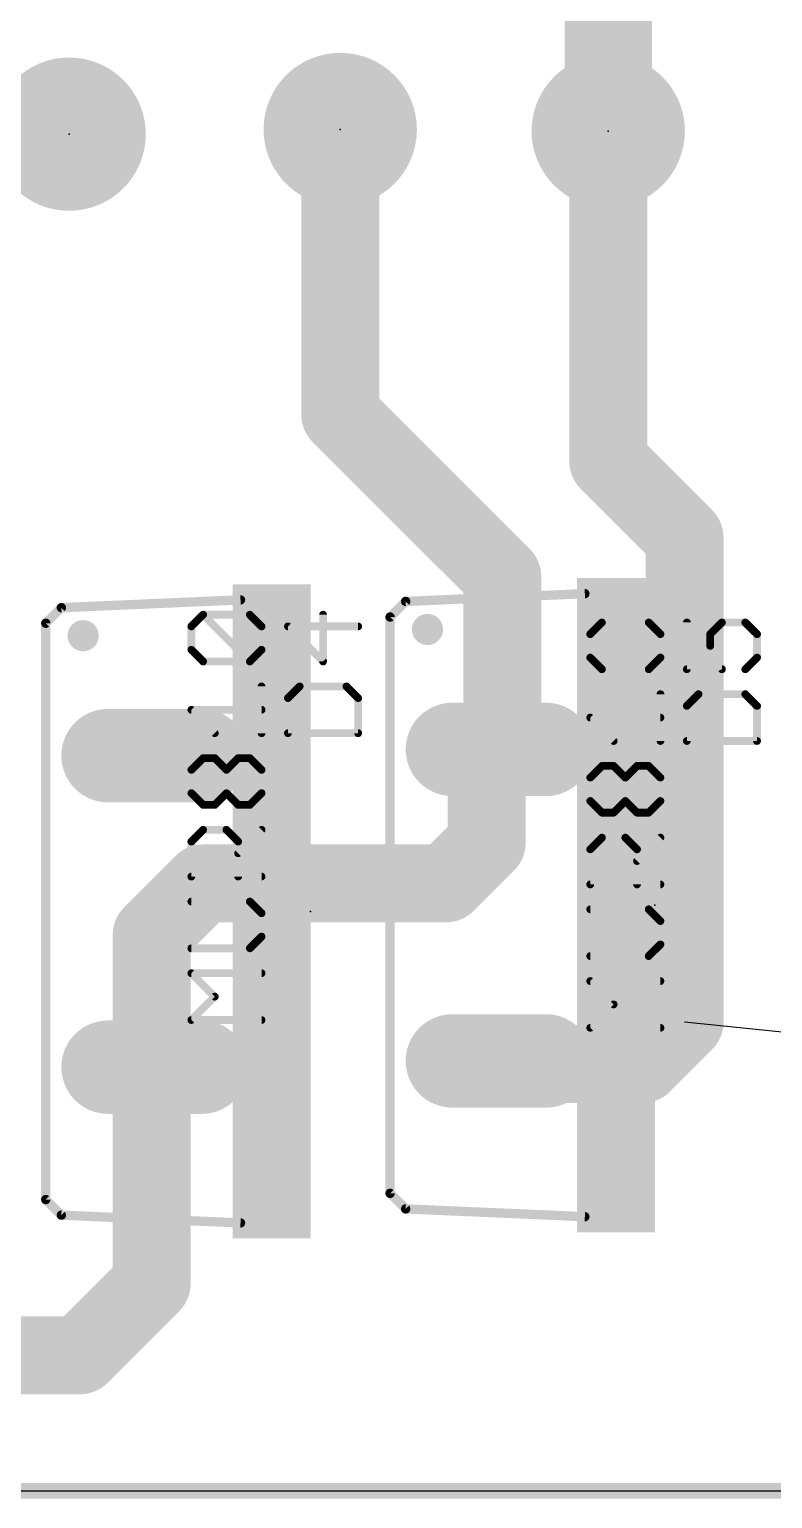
# Model space of a CAD drawing. Extents: x 0 to 165, y 0 to 217.
# Drawn here: x 30.87 to 42.99, y -0.13 to 23.83 of the extents above; entities that cross this region are included whole.
import ezdxf

# ---------------------------------------------------------------- set-up
doc = ezdxf.new("R2010")
doc.units = 0
for name, color, linetype in [('16', 175, 'CONTINUOUS'), ('17', 82, 'CONTINUOUS'), ('19', 53, 'CONTINUOUS'), ('20', 7, 'CONTINUOUS'), ('21', 253, 'CONTINUOUS'), ('23', 7, 'CONTINUOUS'), ('25', 253, 'CONTINUOUS'), ('27', 253, 'CONTINUOUS'), ('51', 253, 'CONTINUOUS')]:
    doc.layers.add(name, color=color, linetype=linetype)

# ---------------------------------------------------------------- blocks, each defined once
blk = doc.blocks.new('RECT')
blk.add_solid([(-0.5, -0.5), (0.5, -0.5), (-0.5, 0.5), (0.5, 0.5)])
blk = doc.blocks.new('LONGP100')
at = {"const_width": 1}
blk.add_lwpolyline([(-0.5, 0), (0.5, 0)], dxfattribs=at)
at = {"const_width": 0.5}
for points in [[(-0.5, 0.25, 1), (-0.5, -0.25)], [(0.5, -0.25, 1), (0.5, 0.25)]]:
    blk.add_lwpolyline(points, format="xyb", dxfattribs=at)
blk = doc.blocks.new('ROUNDP')
at = {"const_width": 0.5}
blk.add_lwpolyline([(0, -0.25, 1), (0, 0.25, 1), (0, -0.25)], format="xyb", dxfattribs=at)

msp = doc.modelspace()

# ---------------------------------------------------------------- linework, layer by layer
at = {"layer": '16'}
for points, const_width in [([(40.3098, 22.1742), (40.3098, 41.148)], 1.4224), ([(35.941, 22.1996), (35.941, 17.5514)], 1.27), ([(40.3098, 22.1742), (40.3098, 16.7894)], 1.27), ([(35.941, 17.5514), (38.5826, 14.9098)], 1.27), ([(40.3098, 16.7894), (41.5544, 15.5448)], 1.27), ([(41.5544, 15.5448), (41.5544, 7.6454)], 1.27), ([(38.5826, 14.9098), (38.5826, 12.1412)], 1.27), ([(38.5318, 12.1412), (38.3286, 12.3444)], 1.27), ([(38.3286, 12.3444), (38.3286, 10.5664)], 1.27), ([(38.5826, 12.1412), (38.5318, 12.0904)], 1.27), ([(38.5318, 12.0904), (38.5318, 12.1412)], 1.27), ([(38.3286, 10.5664), (37.6682, 9.906)], 1.27), ([(33.7058, 9.906), (32.8676, 9.0678)], 1.27), ([(37.6682, 9.906), (33.7058, 9.906)], 1.27), ([(32.8676, 9.0678), (32.8676, 6.9596)], 1.27), ([(41.5544, 7.6454), (40.8686, 6.9596)], 1.27), ([(32.8676, 6.9596), (32.9184, 6.9088)], 1.27), ([(32.8676, 6.858), (32.9184, 6.9088)], 1.27), ([(32.8676, 3.3782), (32.8676, 6.858)], 1.27), ([(38.5826, 6.9596), (38.5318, 7.0104)], 1.27), ([(40.8686, 6.9596), (38.5826, 6.9596)], 1.27), ([(31.6992, 2.2098), (32.8676, 3.3782)], 1.27), ([(28.0162, 2.2098), (31.6992, 2.2098)], 1.27), ([(165.1, 0), (0, 0)], 0.254)]:
    msp.add_lwpolyline(points, dxfattribs=dict(at, const_width=const_width))
for points, const_width in [([(36.2585, 22.1996, 1), (35.6235, 22.1996)], 0.635), ([(40.6273, 22.1742, 1), (39.9923, 22.1742)], 0.635), ([(39.9542, 22.1742, 1), (40.6654, 22.1742)], 0.7112), ([(36.1655, 17.7759, 1), (35.7165, 17.3269)], 0.635), ([(35.6235, 17.5514, 1), (36.2585, 17.5514)], 0.635), ([(40.5343, 17.0139, 1), (40.0853, 16.5649)], 0.635), ([(39.9923, 16.7894, 1), (40.6273, 16.7894)], 0.635), ([(41.8719, 15.5448, 1), (41.2369, 15.5448)], 0.635), ([(41.3299, 15.3203, 1), (41.7789, 15.7693)], 0.635), ([(38.9001, 14.9098, 1), (38.2651, 14.9098)], 0.635), ([(38.3581, 14.6853, 1), (38.8071, 15.1343)], 0.635), ([(38.5531, 12.5689, 1), (38.1041, 12.1199)], 0.635), ([(38.6461, 12.3444, 1), (38.0111, 12.3444)], 0.635), ([(38.8493, 12.1412, 1), (38.2143, 12.1412)], 0.635), ([(38.8071, 11.9167, 1), (38.3581, 12.3657)], 0.635), ([(38.3073, 12.3149, 1), (38.7563, 11.8659)], 0.635), ([(38.2651, 12.1412, 1), (38.9001, 12.1412)], 0.635), ([(38.3073, 11.9167, 1), (38.7563, 12.3657)], 0.635), ([(38.2143, 12.0904, 1), (38.8493, 12.0904)], 0.635), ([(38.5531, 10.3419, 1), (38.1041, 10.7909)], 0.635), ([(38.0111, 10.5664, 1), (38.6461, 10.5664)], 0.635), ([(33.7058, 10.2235, 1), (33.7058, 9.5885)], 0.635), ([(33.9303, 9.6815, 1), (33.4813, 10.1305)], 0.635), ([(37.4437, 10.1305, 1), (37.8927, 9.6815)], 0.635), ([(37.6682, 9.5885, 1), (37.6682, 10.2235)], 0.635), ([(33.1851, 9.0678, 1), (32.5501, 9.0678)], 0.635), ([(32.6431, 9.2923, 1), (33.0921, 8.8433)], 0.635), ([(41.7789, 7.4209, 1), (41.3299, 7.8699)], 0.635), ([(41.2369, 7.6454, 1), (41.8719, 7.6454)], 0.635), ([(33.0921, 7.1841, 1), (32.6431, 6.7351)], 0.635), ([(33.1851, 6.858, 1), (32.5501, 6.858)], 0.635), ([(33.1429, 6.6843, 1), (32.6939, 7.1333)], 0.635), ([(32.6939, 6.6843, 1), (33.1429, 7.1333)], 0.635), ([(38.7563, 7.2349, 1), (38.3073, 6.7859)], 0.635), ([(38.5826, 7.2771, 1), (38.5826, 6.6421)], 0.635), ([(38.3581, 6.7351, 1), (38.8071, 7.1841)], 0.635), ([(40.6441, 7.1841, 1), (41.0931, 6.7351)], 0.635), ([(40.8686, 6.6421, 1), (40.8686, 7.2771)], 0.635), ([(32.6431, 7.0825, 1), (33.0921, 6.6335)], 0.635), ([(32.5501, 6.9596, 1), (33.1851, 6.9596)], 0.635), ([(33.0921, 3.1537, 1), (32.6431, 3.6027)], 0.635), ([(32.5501, 3.3782, 1), (33.1851, 3.3782)], 0.635), ([(31.4747, 2.4343, 1), (31.9237, 1.9853)], 0.635), ([(31.6992, 1.8923, 1), (31.6992, 2.5273)], 0.635)]:
    msp.add_lwpolyline(points, format="xyb", dxfattribs=dict(at, const_width=const_width))
at = {"layer": '19'}
msp.add_line((41.5544, 7.6454), (51.1556, 6.6802), dxfattribs=at)
at = {"layer": '20'}
msp.add_line((0, 0), (165.08, 0), dxfattribs=at)
at = {"layer": '21', "const_width": 0.1524}
for points in [[(37.0078, 14.5034), (39.9288, 14.6304)], [(31.3944, 14.4018), (31.1404, 14.1478)], [(31.3944, 14.4018), (34.3154, 14.5288)], [(37.0078, 14.5034), (36.7538, 14.2494)], [(31.1404, 4.7498), (31.1404, 14.1478)], [(36.7538, 4.8514), (36.7538, 14.2494)], [(31.1404, 4.7498), (31.3944, 4.4958)], [(36.7538, 4.8514), (37.0078, 4.5974)], [(34.3154, 4.3688), (31.3944, 4.4958)], [(39.9288, 4.4704), (37.0078, 4.5974)]]:
    msp.add_lwpolyline(points, dxfattribs=at)
at = {"layer": '21'}
for points, const_width in [([(39.9305, 14.5923, 1), (39.9271, 14.6685)], 0.0762), ([(31.3927, 14.4399, 1), (31.3961, 14.3637)], 0.0762), ([(31.4213, 14.3749, 1), (31.3675, 14.4287)], 0.0762), ([(34.3171, 14.4907, 1), (34.3137, 14.5669)], 0.0762), ([(37.0061, 14.5415, 1), (37.0095, 14.4653)], 0.0762), ([(37.0347, 14.4765, 1), (36.9809, 14.5303)], 0.0762), ([(31.1785, 14.1478, 1), (31.1023, 14.1478)], 0.0762), ([(31.1135, 14.1747, 1), (31.1673, 14.1209)], 0.0762), ([(31.75, 13.8176, 1), (31.75, 14.0716, 1), (31.75, 13.8176)], 0.254), ([(36.7919, 14.2494, 1), (36.7157, 14.2494)], 0.0762), ([(36.7269, 14.2763, 1), (36.7807, 14.2225)], 0.0762), ([(37.3634, 13.9192, 1), (37.3634, 14.1732, 1), (37.3634, 13.9192)], 0.254), ([(31.1673, 4.7767, 1), (31.1135, 4.7229)], 0.0762), ([(36.7157, 4.8514, 1), (36.7919, 4.8514)], 0.0762), ([(36.7807, 4.8783, 1), (36.7269, 4.8245)], 0.0762), ([(31.1023, 4.7498, 1), (31.1785, 4.7498)], 0.0762), ([(31.3961, 4.5339, 1), (31.3927, 4.4577)], 0.0762), ([(31.3675, 4.4689, 1), (31.4213, 4.5227)], 0.0762), ([(37.0095, 4.6355, 1), (37.0061, 4.5593)], 0.0762), ([(36.9809, 4.5705, 1), (37.0347, 4.6243)], 0.0762), ([(34.3137, 4.3307, 1), (34.3171, 4.4069)], 0.0762), ([(39.9271, 4.4323, 1), (39.9305, 4.5085)], 0.0762)]:
    msp.add_lwpolyline(points, format="xyb", dxfattribs=dict(at, const_width=const_width))
at = {"layer": '23'}
for p in [(31.5214, 22.1234), (35.941, 22.1996), (40.3098, 22.1742), (35.4584, 9.4488), (41.0718, 9.5504)]:
    msp.add_point(p, dxfattribs=at)
at = {"layer": '25', "const_width": 0.127}
for points in [[(36.2331, 14.0965), (35.0891, 14.0965)], [(35.0891, 14.0965), (35.6611, 13.5245)], [(35.6611, 13.5245), (35.6611, 14.2872)], [(41.5915, 14.1601), (41.5915, 13.3975)], [(41.9729, 13.9695), (42.1635, 14.1601)], [(42.1635, 14.1601), (42.5448, 14.1601)], [(42.5448, 14.1601), (42.7355, 13.9695)], [(41.9729, 13.7788), (41.9729, 13.9695)], [(42.7355, 13.9695), (42.7355, 13.5882)], [(42.1635, 13.3975), (41.9729, 13.7788)], [(41.5915, 13.3975), (42.1635, 13.3975)], [(42.7355, 13.5882), (42.5448, 13.3975)], [(35.2798, 13.1178), (35.0891, 12.9271)], [(36.0424, 13.1178), (35.2798, 13.1178)], [(36.2331, 12.9271), (36.0424, 13.1178)], [(35.0891, 12.9271), (35.0891, 12.3551)], [(36.2331, 12.3551), (36.2331, 12.9271)], [(41.7822, 12.9908), (41.5915, 12.8001)], [(42.5448, 12.9908), (41.7822, 12.9908)], [(42.7355, 12.8001), (42.5448, 12.9908)], [(41.5915, 12.8001), (41.5915, 12.2281)], [(42.7355, 12.2281), (42.7355, 12.8001)], [(35.0891, 12.3551), (36.2331, 12.3551)], [(41.5915, 12.2281), (42.7355, 12.2281)]]:
    msp.add_lwpolyline(points, dxfattribs=at)
at = {"layer": '25', "const_width": 0.0635}
for points in [[(35.0891, 14.1282, 1), (35.0891, 14.0647)], [(35.1116, 14.1189, 1), (35.0667, 14.074)], [(35.6929, 14.2872, 1), (35.6294, 14.2872)], [(36.2331, 14.0647, 1), (36.2331, 14.1282)], [(41.6233, 14.1601, 1), (41.5598, 14.1601)], [(42.1635, 14.1919, 1), (42.1635, 14.1284)], [(42.186, 14.1377, 1), (42.1411, 14.1826)], [(42.5673, 14.1826, 1), (42.5224, 14.1377)], [(42.5448, 14.1284, 1), (42.5448, 14.1919)], [(42.0046, 13.9695, 1), (41.9411, 13.9695)], [(41.9504, 13.9919, 1), (41.9953, 13.947)], [(42.7673, 13.9695, 1), (42.7037, 13.9695)], [(42.713, 13.947, 1), (42.758, 13.9919)], [(41.9411, 13.7788, 1), (42.0046, 13.7788)], [(42.0012, 13.793, 1), (41.9445, 13.7646)], [(35.6294, 13.5245, 1), (35.6929, 13.5245)], [(35.6387, 13.502, 1), (35.6836, 13.547)], [(41.5915, 13.4293, 1), (41.5915, 13.3658)], [(41.5598, 13.3975, 1), (41.6233, 13.3975)], [(42.1351, 13.3833, 1), (42.1919, 13.4117)], [(42.1635, 13.3658, 1), (42.1635, 13.4293)], [(42.5224, 13.42, 1), (42.5673, 13.375)], [(42.7037, 13.5882, 1), (42.7673, 13.5882)], [(42.758, 13.5657, 1), (42.713, 13.6106)], [(35.2798, 13.1495, 1), (35.2798, 13.086)], [(35.3022, 13.0953, 1), (35.2573, 13.1402)], [(36.0649, 13.1402, 1), (36.02, 13.0953)], [(36.0424, 13.086, 1), (36.0424, 13.1495)], [(35.1209, 12.9271, 1), (35.0574, 12.9271)], [(35.0667, 12.9495, 1), (35.1116, 12.9046)], [(36.2649, 12.9271, 1), (36.2013, 12.9271)], [(36.2106, 12.9046, 1), (36.2556, 12.9495)], [(41.7822, 13.0225, 1), (41.7822, 12.959)], [(41.8046, 12.9683, 1), (41.7597, 13.0132)], [(42.5673, 13.0132, 1), (42.5224, 12.9683)], [(42.5448, 12.959, 1), (42.5448, 13.0225)], [(41.6233, 12.8001, 1), (41.5598, 12.8001)], [(41.5691, 12.8225, 1), (41.614, 12.7776)], [(42.7673, 12.8001, 1), (42.7037, 12.8001)], [(42.713, 12.7776, 1), (42.758, 12.8225)], [(35.0891, 12.3869, 1), (35.0891, 12.3234)], [(35.0574, 12.3551, 1), (35.1209, 12.3551)], [(36.2013, 12.3551, 1), (36.2649, 12.3551)], [(36.2331, 12.3234, 1), (36.2331, 12.3869)], [(41.5915, 12.2599, 1), (41.5915, 12.1964)], [(41.5598, 12.2281, 1), (41.6233, 12.2281)], [(42.7037, 12.2281, 1), (42.7673, 12.2281)], [(42.7355, 12.1964, 1), (42.7355, 12.2599)]]:
    msp.add_lwpolyline(points, format="xyb", dxfattribs=at)
at = {"layer": '27', "const_width": 0.127}
for points in [[(33.5143, 14.0965), (33.705, 14.2871)], [(33.5143, 13.7152), (33.5143, 14.0965)], [(33.705, 14.2871), (34.4676, 14.2871)], [(34.4676, 13.5245), (33.705, 14.2871)], [(34.4676, 14.2871), (34.6583, 14.0965)], [(34.6583, 14.0965), (34.6583, 13.7152)], [(40.0167, 13.9695), (40.2074, 14.1601)], [(40.2074, 14.1601), (40.97, 14.1601)], [(40.97, 13.3975), (40.2074, 14.1601)], [(40.97, 14.1601), (41.1607, 13.9695)], [(40.0167, 13.5882), (40.0167, 13.9695)], [(41.1607, 13.9695), (41.1607, 13.5882)], [(33.705, 13.5245), (33.5143, 13.7152)], [(34.6583, 13.7152), (34.4676, 13.5245)], [(34.4676, 13.5245), (33.705, 13.5245)], [(40.2074, 13.3975), (40.0167, 13.5882)], [(40.97, 13.3975), (40.2074, 13.3975)], [(41.1607, 13.5882), (40.97, 13.3975)], [(34.6583, 12.3551), (34.6583, 13.1177)], [(41.1607, 12.2281), (41.1607, 12.9907)], [(33.8957, 12.3551), (33.5143, 12.7364)], [(33.5143, 12.7364), (34.6583, 12.7364)], [(40.3981, 12.2281), (40.0167, 12.6094)], [(40.0167, 12.6094), (41.1607, 12.6094)], [(33.5143, 11.7577), (33.705, 11.9483)], [(33.705, 11.9483), (33.8957, 11.9483)], [(33.8957, 11.9483), (34.0863, 11.7577)], [(34.0863, 11.7577), (34.277, 11.9483)], [(34.277, 11.9483), (34.4676, 11.9483)], [(34.4676, 11.9483), (34.6583, 11.7577)], [(33.5143, 11.3764), (33.5143, 11.7577)], [(34.0863, 11.3764), (34.0863, 11.7577)], [(34.6583, 11.7577), (34.6583, 11.3764)], [(40.0167, 11.6307), (40.2074, 11.8213)], [(40.2074, 11.8213), (40.3981, 11.8213)], [(40.3981, 11.8213), (40.5887, 11.6307)], [(40.5887, 11.6307), (40.7794, 11.8213)], [(40.7794, 11.8213), (40.97, 11.8213)], [(40.97, 11.8213), (41.1607, 11.6307)], [(40.0167, 11.2494), (40.0167, 11.6307)], [(40.5887, 11.2494), (40.5887, 11.6307)], [(41.1607, 11.6307), (41.1607, 11.2494)], [(33.705, 11.1857), (33.5143, 11.3764)], [(34.0863, 11.3764), (33.8957, 11.1857)], [(34.277, 11.1857), (34.0863, 11.3764)], [(34.6583, 11.3764), (34.4676, 11.1857)], [(40.2074, 11.0587), (40.0167, 11.2494)], [(40.5887, 11.2494), (40.3981, 11.0587)], [(40.7794, 11.0587), (40.5887, 11.2494)], [(41.1607, 11.2494), (40.97, 11.0587)], [(33.8957, 11.1857), (33.705, 11.1857)], [(34.4676, 11.1857), (34.277, 11.1857)], [(40.3981, 11.0587), (40.2074, 11.0587)], [(40.97, 11.0587), (40.7794, 11.0587)], [(33.5143, 10.5883), (33.705, 10.7789)], [(33.705, 10.7789), (34.0863, 10.7789)], [(34.0863, 10.7789), (34.277, 10.5883)], [(34.277, 10.3976), (34.6583, 10.7789)], [(33.5143, 10.0163), (33.5143, 10.5883)], [(34.277, 10.5883), (34.277, 10.0163)], [(40.0167, 10.4613), (40.2074, 10.6519)], [(40.2074, 10.6519), (40.5887, 10.6519)], [(40.5887, 10.6519), (40.7794, 10.4613)], [(40.7794, 10.2706), (41.1607, 10.6519)], [(40.0167, 9.8893), (40.0167, 10.4613)], [(40.7794, 10.4613), (40.7794, 9.8893)], [(34.6583, 10.0163), (33.5143, 10.0163)], [(41.1607, 9.8893), (40.0167, 9.8893)], [(34.4676, 9.6096), (33.5143, 9.6096)], [(34.6583, 9.4189), (34.4676, 9.6096)], [(34.6583, 9.0376), (34.6583, 9.4189)], [(40.97, 9.4825), (40.0167, 9.4825)], [(41.1607, 9.2919), (40.97, 9.4825)], [(41.1607, 8.9106), (41.1607, 9.2919)], [(33.5143, 8.8469), (34.4676, 8.8469)], [(34.4676, 8.8469), (34.6583, 9.0376)], [(40.97, 8.7199), (41.1607, 8.9106)], [(40.0167, 8.7199), (40.97, 8.7199)], [(33.8957, 8.0588), (33.5143, 8.4402)], [(33.5143, 8.4402), (34.6583, 8.4402)], [(40.3981, 7.9318), (40.0167, 8.3132)], [(40.0167, 8.3132), (41.1607, 8.3132)], [(33.5143, 7.6775), (33.8957, 8.0588)], [(40.0167, 7.5505), (40.3981, 7.9318)], [(34.6583, 7.6775), (33.5143, 7.6775)], [(41.1607, 7.5505), (40.0167, 7.5505)]]:
    msp.add_lwpolyline(points, dxfattribs=at)
at = {"layer": '27', "const_width": 0.0635}
for points in [[(33.5461, 14.0965, 1), (33.4826, 14.0965)], [(33.4919, 14.1189, 1), (33.5368, 14.074)], [(33.705, 14.3189, 1), (33.705, 14.2554)], [(33.7274, 14.3096, 1), (33.6825, 14.2647)], [(33.7274, 14.2647, 1), (33.6825, 14.3096)], [(34.4901, 14.3096, 1), (34.4452, 14.2647)], [(34.4676, 14.2554, 1), (34.4676, 14.3189)], [(34.6901, 14.0965, 1), (34.6266, 14.0965)], [(34.6358, 14.074, 1), (34.6808, 14.1189)], [(40.2074, 14.1919, 1), (40.2074, 14.1284)], [(40.2298, 14.1826, 1), (40.1849, 14.1377)], [(40.2298, 14.1377, 1), (40.1849, 14.1826)], [(40.9925, 14.1826, 1), (40.9476, 14.1377)], [(40.97, 14.1284, 1), (40.97, 14.1919)], [(40.0485, 13.9695, 1), (39.985, 13.9695)], [(39.9943, 13.9919, 1), (40.0392, 13.947)], [(41.1925, 13.9695, 1), (41.1289, 13.9695)], [(41.1382, 13.947, 1), (41.1832, 13.9919)], [(33.4826, 13.7152, 1), (33.5461, 13.7152)], [(33.5368, 13.7376, 1), (33.4919, 13.6927)], [(34.6266, 13.7152, 1), (34.6901, 13.7152)], [(34.6808, 13.6927, 1), (34.6358, 13.7376)], [(33.705, 13.5562, 1), (33.705, 13.4927)], [(33.6825, 13.502, 1), (33.7274, 13.5469)], [(34.4452, 13.5469, 1), (34.4901, 13.502)], [(34.4452, 13.502, 1), (34.4901, 13.5469)], [(34.4676, 13.4927, 1), (34.4676, 13.5562)], [(39.985, 13.5882, 1), (40.0485, 13.5882)], [(40.0392, 13.6106, 1), (39.9943, 13.5657)], [(40.2074, 13.4292, 1), (40.2074, 13.3657)], [(40.1849, 13.375, 1), (40.2298, 13.4199)], [(40.9476, 13.4199, 1), (40.9925, 13.375)], [(40.9476, 13.375, 1), (40.9925, 13.4199)], [(40.97, 13.3657, 1), (40.97, 13.4292)], [(41.1289, 13.5882, 1), (41.1925, 13.5882)], [(41.1832, 13.5657, 1), (41.1382, 13.6106)], [(34.6901, 13.1177, 1), (34.6266, 13.1177)], [(41.1925, 12.9907, 1), (41.1289, 12.9907)], [(33.5143, 12.7682, 1), (33.5143, 12.7047)], [(33.5368, 12.7589, 1), (33.4919, 12.714)], [(34.6583, 12.7047, 1), (34.6583, 12.7682)], [(40.0167, 12.6412, 1), (40.0167, 12.5777)], [(40.0392, 12.6319, 1), (39.9943, 12.587)], [(41.1607, 12.5777, 1), (41.1607, 12.6412)], [(33.8732, 12.3326, 1), (33.9181, 12.3775)], [(34.6266, 12.3551, 1), (34.6901, 12.3551)], [(40.3756, 12.2056, 1), (40.4205, 12.2505)], [(41.1289, 12.2281, 1), (41.1925, 12.2281)], [(33.705, 11.9801, 1), (33.705, 11.9166)], [(33.7274, 11.9259, 1), (33.6825, 11.9708)], [(33.9181, 11.9708, 1), (33.8732, 11.9259)], [(33.8957, 11.9166, 1), (33.8957, 11.9801)], [(34.277, 11.9801, 1), (34.277, 11.9166)], [(34.2994, 11.9259, 1), (34.2545, 11.9708)], [(34.4901, 11.9708, 1), (34.4452, 11.9259)], [(34.4676, 11.9166, 1), (34.4676, 11.9801)], [(33.5461, 11.7577, 1), (33.4826, 11.7577)], [(33.4919, 11.7801, 1), (33.5368, 11.7352)], [(34.1181, 11.7577, 1), (34.0546, 11.7577)], [(34.0639, 11.7801, 1), (34.1088, 11.7352)], [(34.0639, 11.7352, 1), (34.1088, 11.7801)], [(34.6901, 11.7577, 1), (34.6266, 11.7577)], [(34.6358, 11.7352, 1), (34.6808, 11.7801)], [(40.2074, 11.8531, 1), (40.2074, 11.7896)], [(40.2298, 11.7989, 1), (40.1849, 11.8438)], [(40.4205, 11.8438, 1), (40.3756, 11.7989)], [(40.3981, 11.7896, 1), (40.3981, 11.8531)], [(40.7794, 11.8531, 1), (40.7794, 11.7896)], [(40.8018, 11.7989, 1), (40.7569, 11.8438)], [(40.9925, 11.8438, 1), (40.9476, 11.7989)], [(40.97, 11.7896, 1), (40.97, 11.8531)], [(40.0485, 11.6307, 1), (39.985, 11.6307)], [(39.9943, 11.6531, 1), (40.0392, 11.6082)], [(40.6205, 11.6307, 1), (40.557, 11.6307)], [(40.5663, 11.6531, 1), (40.6112, 11.6082)], [(40.5663, 11.6082, 1), (40.6112, 11.6531)], [(41.1925, 11.6307, 1), (41.1289, 11.6307)], [(41.1382, 11.6082, 1), (41.1832, 11.6531)], [(33.4826, 11.3764, 1), (33.5461, 11.3764)], [(33.5368, 11.3988, 1), (33.4919, 11.3539)], [(34.0546, 11.3764, 1), (34.1181, 11.3764)], [(34.1088, 11.3988, 1), (34.0639, 11.3539)], [(34.1088, 11.3539, 1), (34.0639, 11.3988)], [(34.6266, 11.3764, 1), (34.6901, 11.3764)], [(34.6808, 11.3539, 1), (34.6358, 11.3988)], [(39.985, 11.2494, 1), (40.0485, 11.2494)], [(40.0392, 11.2718, 1), (39.9943, 11.2269)], [(40.557, 11.2494, 1), (40.6205, 11.2494)], [(40.6112, 11.2718, 1), (40.5663, 11.2269)], [(40.6112, 11.2269, 1), (40.5663, 11.2718)], [(41.1289, 11.2494, 1), (41.1925, 11.2494)], [(41.1832, 11.2269, 1), (41.1382, 11.2718)], [(33.705, 11.2174, 1), (33.705, 11.1539)], [(33.6825, 11.1632, 1), (33.7274, 11.2081)], [(33.8732, 11.2081, 1), (33.9181, 11.1632)], [(33.8957, 11.1539, 1), (33.8957, 11.2174)], [(34.277, 11.2174, 1), (34.277, 11.1539)], [(34.2545, 11.1632, 1), (34.2994, 11.2081)], [(34.4452, 11.2081, 1), (34.4901, 11.1632)], [(34.4676, 11.1539, 1), (34.4676, 11.2174)], [(40.2074, 11.0904, 1), (40.2074, 11.0269)], [(40.1849, 11.0362, 1), (40.2298, 11.0811)], [(40.3756, 11.0811, 1), (40.4205, 11.0362)], [(40.3981, 11.0269, 1), (40.3981, 11.0904)], [(40.7794, 11.0904, 1), (40.7794, 11.0269)], [(40.7569, 11.0362, 1), (40.8018, 11.0811)], [(40.9476, 11.0811, 1), (40.9925, 11.0362)], [(40.97, 11.0269, 1), (40.97, 11.0904)], [(33.705, 10.8107, 1), (33.705, 10.7472)], [(33.7274, 10.7565, 1), (33.6825, 10.8014)], [(34.1088, 10.8014, 1), (34.0639, 10.7565)], [(34.0863, 10.7472, 1), (34.0863, 10.8107)], [(34.6808, 10.7565, 1), (34.6358, 10.8014)], [(33.5461, 10.5883, 1), (33.4826, 10.5883)], [(33.4919, 10.6107, 1), (33.5368, 10.5658)], [(34.3087, 10.5883, 1), (34.2452, 10.5883)], [(34.2545, 10.5658, 1), (34.2994, 10.6107)], [(40.2074, 10.6837, 1), (40.2074, 10.6202)], [(40.2298, 10.6295, 1), (40.1849, 10.6744)], [(40.6112, 10.6744, 1), (40.5663, 10.6295)], [(40.5887, 10.6202, 1), (40.5887, 10.6837)], [(41.1832, 10.6295, 1), (41.1382, 10.6744)], [(34.2545, 10.4201, 1), (34.2994, 10.3752)], [(40.0485, 10.4613, 1), (39.985, 10.4613)], [(39.9943, 10.4837, 1), (40.0392, 10.4388)], [(40.8111, 10.4613, 1), (40.7476, 10.4613)], [(40.7569, 10.2931, 1), (40.8018, 10.2482)], [(40.7569, 10.4388, 1), (40.8018, 10.4837)], [(33.5143, 10.048, 1), (33.5143, 9.9845)], [(34.6583, 9.9845, 1), (34.6583, 10.048)], [(33.4826, 10.0163, 1), (33.5461, 10.0163)], [(34.2452, 10.0163, 1), (34.3087, 10.0163)], [(40.0167, 9.921, 1), (40.0167, 9.8575)], [(39.985, 9.8893, 1), (40.0485, 9.8893)], [(40.7476, 9.8893, 1), (40.8111, 9.8893)], [(41.1607, 9.8575, 1), (41.1607, 9.921)], [(33.5143, 9.6413, 1), (33.5143, 9.5778)], [(34.4901, 9.632, 1), (34.4452, 9.5871)], [(34.4676, 9.5778, 1), (34.4676, 9.6413)], [(34.6901, 9.4189, 1), (34.6266, 9.4189)], [(34.6358, 9.3964, 1), (34.6808, 9.4413)], [(40.0167, 9.5143, 1), (40.0167, 9.4508)], [(40.9925, 9.505, 1), (40.9476, 9.4601)], [(40.97, 9.4508, 1), (40.97, 9.5143)], [(41.1925, 9.2919, 1), (41.1289, 9.2919)], [(41.1382, 9.2694, 1), (41.1832, 9.3143)], [(33.5143, 8.8787, 1), (33.5143, 8.8151)], [(34.4452, 8.8694, 1), (34.4901, 8.8244)], [(34.4676, 8.8151, 1), (34.4676, 8.8787)], [(34.6266, 9.0376, 1), (34.6901, 9.0376)], [(34.6808, 9.0151, 1), (34.6358, 9.06)], [(41.1289, 8.9106, 1), (41.1925, 8.9106)], [(41.1832, 8.8881, 1), (41.1382, 8.933)], [(40.0167, 8.7517, 1), (40.0167, 8.6882)], [(40.9476, 8.7424, 1), (40.9925, 8.6974)], [(40.97, 8.6882, 1), (40.97, 8.7517)], [(33.5143, 8.4719, 1), (33.5143, 8.4084)], [(33.5368, 8.4626, 1), (33.4919, 8.4177)], [(34.6583, 8.4084, 1), (34.6583, 8.4719)], [(40.0167, 8.3449, 1), (40.0167, 8.2814)], [(40.0392, 8.3356, 1), (39.9943, 8.2907)], [(41.1607, 8.2814, 1), (41.1607, 8.3449)], [(33.9181, 8.0364, 1), (33.8732, 8.0813)], [(33.8732, 8.0364, 1), (33.9181, 8.0813)], [(40.4205, 7.9094, 1), (40.3756, 7.9543)], [(40.3756, 7.9094, 1), (40.4205, 7.9543)], [(33.5143, 7.7093, 1), (33.5143, 7.6458)], [(33.4919, 7.7, 1), (33.5368, 7.6551)], [(34.6583, 7.6458, 1), (34.6583, 7.7093)], [(40.0167, 7.5823, 1), (40.0167, 7.5188)], [(39.9943, 7.573, 1), (40.0392, 7.5281)], [(41.1607, 7.5188, 1), (41.1607, 7.5823)]]:
    msp.add_lwpolyline(points, format="xyb", dxfattribs=at)

# ---------------------------------------------------------------- block references
at = {"layer": '17'}
for name, p, xscale, yscale in [('ROUNDP', (31.5214, 22.1234), 2.5, 2.5), ('ROUNDP', (35.941, 22.1996), 2.5, 2.5), ('ROUNDP', (40.3098, 22.1742), 2.5, 2.5), ('LONGP100', (32.9184, 11.9888), 1.524, 1.524), ('LONGP100', (38.5318, 12.0904), 1.524, 1.524), ('LONGP100', (32.9184, 6.9088), 1.524, 1.524), ('LONGP100', (38.5318, 7.0104), 1.524, 1.524)]:
    msp.add_blockref(name, p, dxfattribs=dict(at, xscale=xscale, yscale=yscale))
at = {"layer": '21', "rotation": 270}
for p, xscale, yscale in [((40.0558, 13.9319), 1.905, 0.508), ((40.6908, 9.5504), 10.668, 0.762), ((34.4424, 13.8303), 1.905, 0.508), ((35.0774, 9.4488), 10.668, 0.762), ((34.4424, 9.4488), 3.302, 0.508), ((40.0558, 9.5504), 3.302, 0.508), ((34.4424, 5.0673), 1.905, 0.508), ((40.0558, 5.1689), 1.905, 0.508)]:
    msp.add_blockref('RECT', p, dxfattribs=dict(at, xscale=xscale, yscale=yscale))
at = {"layer": '51', "xscale": 1.778, "yscale": 0.508, "rotation": 270}
for p in [(40.0558, 12.0904), (34.4424, 11.9888), (34.4424, 6.9088), (40.0558, 7.0104)]:
    msp.add_blockref('RECT', p, dxfattribs=at)

doc.saveas('drawing.dxf')
